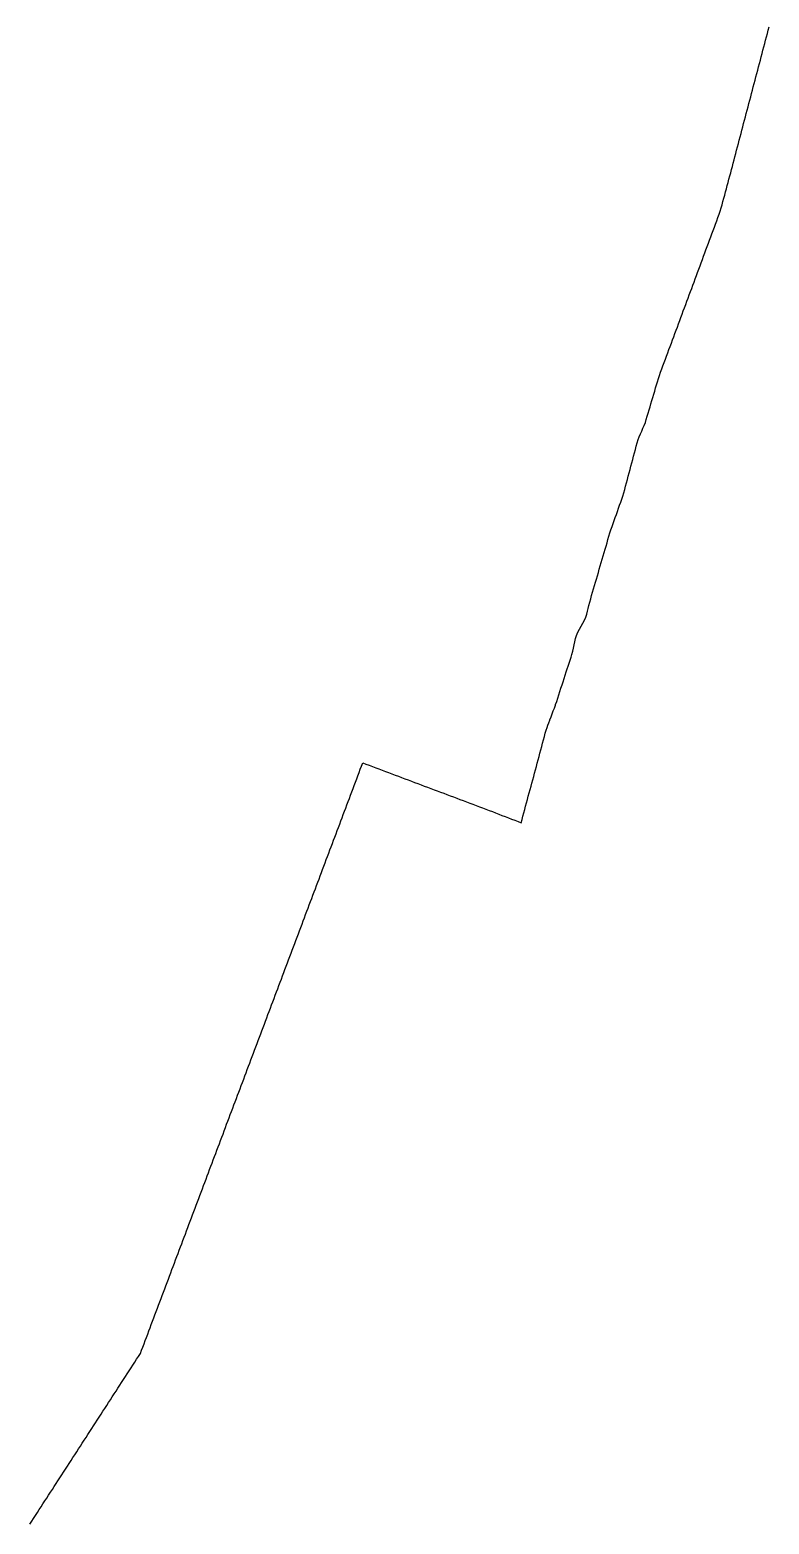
# Model space of a CAD drawing. Header units: inches. Extents: x 130170 to 284068, y 377793 to 804530.
# Drawn here: x 205267 to 207402, y 749863 to 754179 of the extents above; entities that cross this region are included whole.
import ezdxf

# ---------------------------------------------------------------- set-up
doc = ezdxf.new("R2010")
doc.units = ezdxf.units.IN
doc.header["$MEASUREMENT"] = 0
doc.layers.add('muni_il', color=7, linetype='Continuous')

msp = doc.modelspace()

# ---------------------------------------------------------------- linework, layer by layer
at = {"layer": 'muni_il'}
msp.add_lwpolyline([(205266.8, 749862.9), (205272.3, 749871.3), (205277.7, 749879.6), (205283.1, 749888), (205288.5, 749896.3), (205293.9, 749904.7), (205299.3, 749913), (205304.7, 749921.4), (205310.1, 749929.7), (205315.5, 749938.1), (205321, 749946.4), (205326.4, 749954.8), (205331.8, 749963.2), (205337.2, 749971.5), (205342.6, 749979.9), (205348, 749988.2), (205353.4, 749996.6), (205358.8, 750004.9), (205364.2, 750013.3), (205369.6, 750021.6), (205375.1, 750030), (205380.5, 750038.3), (205385.9, 750046.7), (205391.3, 750055), (205396.7, 750063.4), (205402.1, 750071.7), (205407.5, 750080.1), (205412.9, 750088.4), (205418.3, 750096.8), (205423.7, 750105.1), (205429.2, 750113.5), (205434.6, 750121.9), (205440, 750130.2), (205445.4, 750138.6), (205450.8, 750146.9), (205456.2, 750155.3), (205461.6, 750163.6), (205467, 750172), (205472.4, 750180.3), (205477.8, 750188.7), (205483.3, 750197), (205488.7, 750205.4), (205494.1, 750213.7), (205499.5, 750222.1), (205504.9, 750230.4), (205510.3, 750238.8), (205515.7, 750247.1), (205521.1, 750255.5), (205526.5, 750263.9), (205531.9, 750272.2), (205537.4, 750280.6), (205542.8, 750288.9), (205548.2, 750297.3), (205553.6, 750305.6), (205559, 750314), (205564.4, 750322.3), (205569.8, 750330.7), (205575.2, 750339), (205580.6, 750347.4), (205586, 750355.7), (205589.6, 750365.1), (205593.1, 750374.4), (205596.6, 750383.7), (205600.1, 750393), (205603.6, 750402.3), (205607.1, 750411.7), (205610.6, 750421), (205614.1, 750430.3), (205617.6, 750439.6), (205621.1, 750449), (205624.7, 750458.3), (205628.2, 750467.6), (205631.7, 750476.9), (205635.2, 750486.2), (205638.7, 750495.6), (205642.2, 750504.9), (205645.7, 750514.2), (205649.2, 750523.5), (205652.7, 750532.9), (205656.2, 750542.2), (205659.8, 750551.5), (205663.3, 750560.8), (205666.8, 750570.1), (205670.3, 750579.5), (205673.8, 750588.8), (205677.3, 750598.1), (205680.8, 750607.4), (205684.3, 750616.7), (205687.8, 750626.1), (205691.3, 750635.4), (205694.9, 750644.7), (205698.4, 750654), (205701.9, 750663.4), (205705.4, 750672.7), (205708.9, 750682), (205712.4, 750691.3), (205715.9, 750700.6), (205719.4, 750710), (205722.9, 750719.3), (205726.4, 750728.6), (205730, 750737.9), (205733.5, 750747.3), (205737, 750756.6), (205740.5, 750765.9), (205744, 750775.2), (205747.5, 750784.5), (205751, 750793.9), (205754.5, 750803.2), (205758, 750812.5), (205761.5, 750821.8), (205765.1, 750831.2), (205768.6, 750840.5), (205772.1, 750849.8), (205775.6, 750859.1), (205779.1, 750868.4), (205782.6, 750877.8), (205786.1, 750887.1), (205789.6, 750896.4), (205793.1, 750905.7), (205796.6, 750915.1), (205800.2, 750924.4), (205803.7, 750933.7), (205807.2, 750943), (205810.7, 750952.3), (205814.2, 750961.7), (205817.7, 750971), (205821.2, 750980.3), (205824.7, 750989.6), (205828.2, 750998.9), (205831.7, 751008.3), (205835.2, 751017.6), (205838.8, 751026.9), (205842.3, 751036.2), (205845.8, 751045.6), (205849.3, 751054.9), (205852.8, 751064.2), (205856.3, 751073.5), (205859.8, 751082.8), (205863.3, 751092.2), (205866.8, 751101.5), (205870.3, 751110.8), (205873.9, 751120.1), (205877.4, 751129.5), (205880.9, 751138.8), (205884.4, 751148.1), (205887.9, 751157.4), (205891.4, 751166.7), (205894.9, 751176.1), (205898.4, 751185.4), (205901.9, 751194.7), (205905.4, 751204), (205909, 751213.4), (205912.5, 751222.7), (205916, 751232), (205919.5, 751241.3), (205923, 751250.6), (205926.5, 751260), (205930, 751269.3), (205933.5, 751278.6), (205937, 751287.9), (205940.5, 751297.2), (205944.1, 751306.6), (205947.6, 751315.9), (205951.1, 751325.2), (205954.6, 751334.5), (205958.1, 751343.9), (205961.6, 751353.2), (205965.1, 751362.5), (205968.6, 751371.8), (205972.1, 751381.1), (205975.6, 751390.5), (205979.2, 751399.8), (205982.7, 751409.1), (205986.2, 751418.4), (205989.7, 751427.8), (205993.2, 751437.1), (205996.7, 751446.4), (206000.2, 751455.7), (206003.7, 751465), (206007.2, 751474.4), (206010.7, 751483.7), (206014.3, 751493), (206017.8, 751502.3), (206021.3, 751511.7), (206024.8, 751521), (206028.3, 751530.3), (206031.8, 751539.6), (206035.3, 751548.9), (206038.8, 751558.3), (206042.3, 751567.6), (206045.8, 751576.9), (206049.4, 751586.2), (206052.9, 751595.5), (206056.4, 751604.9), (206059.9, 751614.2), (206063.4, 751623.5), (206066.9, 751632.8), (206070.4, 751642.2), (206073.9, 751651.5), (206077.4, 751660.8), (206080.9, 751670.1), (206084.5, 751679.4), (206088, 751688.8), (206091.5, 751698.1), (206095, 751707.4), (206098.5, 751716.7), (206102, 751726.1), (206105.5, 751735.4), (206109, 751744.7), (206112.5, 751754), (206116, 751763.3), (206119.6, 751772.7), (206123.1, 751782), (206126.6, 751791.3), (206130.1, 751800.6), (206133.6, 751810), (206137.1, 751819.3), (206140.6, 751828.6), (206144.1, 751837.9), (206147.6, 751847.2), (206151.1, 751856.6), (206154.6, 751865.9), (206158.2, 751875.2), (206161.7, 751884.5), (206165.2, 751893.9), (206168.7, 751903.2), (206172.2, 751912.5), (206175.7, 751921.8), (206179.2, 751931.1), (206182.7, 751940.5), (206186.2, 751949.8), (206189.7, 751959.1), (206193.3, 751968.4), (206196.8, 751977.7), (206200.3, 751987.1), (206203.8, 751996.4), (206207.3, 752005.7), (206210.8, 752015), (206214.3, 752024.4), (206217.8, 752033.7), (206221.3, 752043), (206224.8, 752052.3), (206228.4, 752061.6), (206237.7, 752058.1), (206247.1, 752054.6), (206256.4, 752051.1), (206265.8, 752047.5), (206275.2, 752044), (206284.5, 752040.5), (206293.9, 752037), (206303.2, 752033.5), (206312.6, 752029.9), (206321.9, 752026.4), (206331.3, 752022.9), (206340.7, 752019.4), (206350, 752015.8), (206359.4, 752012.3), (206368.7, 752008.8), (206378.1, 752005.3), (206387.5, 752001.7), (206396.8, 751998.2), (206406.2, 751994.7), (206415.5, 751991.2), (206424.9, 751987.6), (206434.2, 751984.1), (206443.6, 751980.6), (206453, 751977.1), (206462.3, 751973.6), (206471.7, 751970), (206481, 751966.5), (206490.4, 751963), (206499.8, 751959.5), (206509.1, 751955.9), (206518.5, 751952.4), (206527.8, 751948.9), (206537.2, 751945.4), (206546.5, 751941.8), (206555.9, 751938.3), (206565.3, 751934.8), (206574.6, 751931.3), (206584, 751927.7), (206593.3, 751924.2), (206602.7, 751920.7), (206612, 751917.1), (206621.2, 751913.6), (206630.5, 751910), (206639.7, 751906.5), (206649, 751902.9), (206658.3, 751899.4), (206667.5, 751895.8), (206676.8, 751892.3), (206686, 751888.7), (206688.6, 751898.3), (206691.2, 751907.8), (206693.8, 751917.4), (206696.3, 751927), (206698.9, 751936.5), (206701.5, 751946.1), (206704.1, 751955.6), (206706.6, 751965.2), (206709.2, 751974.8), (206711.8, 751984.3), (206714.4, 751993.9), (206716.9, 752003.4), (206719.5, 752013), (206722.1, 752022.6), (206724.7, 752032.1), (206727.2, 752041.7), (206729.8, 752051.2), (206732.4, 752060.8), (206735, 752070.4), (206737.5, 752079.9), (206740.1, 752089.5), (206742.7, 752099.1), (206745.3, 752108.6), (206747.8, 752118.2), (206750.4, 752127.7), (206753, 752137.3), (206755.6, 752146.9), (206758.1, 752156.4), (206760.7, 752163.5), (206763.4, 752170.5), (206766, 752177.5), (206768.6, 752184.5), (206769.1, 752186.1), (206772.3, 752194.6), (206775.5, 752203), (206778.7, 752211.4), (206781.8, 752219.9), (206785, 752228.3), (206785.4, 752229.7), (206788.5, 752239.2), (206791.6, 752248.6), (206794.6, 752258.1), (206797.7, 752267.6), (206800.8, 752277), (206803.9, 752286.5), (206807, 752296), (206810, 752305.4), (206813.1, 752314.9), (206816.2, 752324.4), (206818.9, 752332.8), (206821.7, 752341.2), (206824.4, 752349.6), (206827.2, 752358), (206829.9, 752366.4), (206832.6, 752374.9), (206834.8, 752384), (206836.9, 752393.2), (206839, 752402.4), (206841.1, 752411.6), (206843.2, 752420.8), (206845.3, 752429.9), (206850, 752438.7), (206854.6, 752447.5), (206859.3, 752456.3), (206863.9, 752465), (206868.6, 752473.8), (206873.2, 752482.6), (206875.2, 752491), (206877.2, 752499.4), (206879.1, 752507.7), (206881.1, 752516.1), (206883.9, 752525.7), (206886.7, 752535.2), (206889.4, 752544.8), (206892.2, 752554.3), (206895, 752563.9), (206897.8, 752573.4), (206900.5, 752583), (206903.3, 752592.5), (206906.1, 752602), (206908.9, 752611.6), (206911.7, 752621.1), (206914.4, 752630.7), (206917.2, 752640.2), (206920, 752649.8), (206922.8, 752659.3), (206925.5, 752668.9), (206928.3, 752678.4), (206931.1, 752687.9), (206933.9, 752697.5), (206936.7, 752707), (206939.4, 752716.6), (206942.2, 752726.1), (206945.3, 752734.9), (206948.5, 752743.8), (206951.6, 752752.6), (206954.8, 752761.4), (206957.9, 752770.3), (206961, 752779.1), (206964.2, 752787.9), (206967.3, 752796.8), (206970.4, 752805.6), (206973.6, 752814.4), (206976.7, 752823.2), (206979.8, 752832.1), (206982.4, 752841.7), (206985, 752851.3), (206987.5, 752860.9), (206990.1, 752870.5), (206992.7, 752880.1), (206995.3, 752889.7), (206997.8, 752899.2), (207000.4, 752908.8), (207003, 752918.4), (207005.5, 752928), (207008.1, 752937.6), (207010.7, 752947.2), (207013.3, 752956.8), (207015.8, 752966.4), (207018.4, 752976), (207021, 752985.6), (207023.5, 752995.2), (207027.1, 753003.4), (207030.6, 753011.7), (207034.1, 753019.9), (207037.7, 753028.1), (207041.2, 753036.4), (207044.7, 753044.6), (207047.4, 753053.7), (207050.1, 753062.7), (207052.8, 753071.8), (207055.5, 753080.9), (207058.2, 753089.9), (207060.9, 753099), (207063.6, 753108.1), (207066.3, 753117.2), (207069, 753126.2), (207071.7, 753135.3), (207074.4, 753144.4), (207077.1, 753153.4), (207079.8, 753162.5), (207082.5, 753171.6), (207085.2, 753180.6), (207088.7, 753189.9), (207092.1, 753199.2), (207095.6, 753208.6), (207099, 753217.9), (207102.5, 753227.2), (207106, 753236.5), (207109.4, 753245.8), (207112.9, 753255.1), (207116.3, 753264.4), (207119.8, 753273.7), (207123.2, 753283), (207126.7, 753292.3), (207130.1, 753301.6), (207133.6, 753310.9), (207137.1, 753320.2), (207140.5, 753329.5), (207144, 753338.8), (207147.4, 753348.1), (207150.9, 753357.4), (207154.3, 753366.7), (207157.8, 753376), (207161.2, 753385.3), (207164.7, 753394.6), (207168.2, 753403.9), (207171.6, 753413.2), (207175.1, 753422.5), (207178.5, 753431.8), (207182, 753441.1), (207185.4, 753450.4), (207188.8, 753459.7), (207192.3, 753469), (207195.7, 753478.3), (207199.2, 753487.6), (207202.6, 753496.9), (207206.1, 753506.2), (207209.5, 753515.5), (207212.9, 753524.9), (207216.4, 753534.2), (207219.8, 753543.5), (207223.3, 753552.8), (207226.7, 753562.1), (207230.1, 753571.4), (207233.6, 753580.7), (207237, 753590), (207240.5, 753599.3), (207243.9, 753608.6), (207247.4, 753617.9), (207250.8, 753627.2), (207254.2, 753636.6), (207257.7, 753645.9), (207261.1, 753655.2), (207263.7, 753664.4), (207266.2, 753673.6), (207268.7, 753682.9), (207271.3, 753692.1), (207273.8, 753701.3), (207276.3, 753710.6), (207278.8, 753719.8), (207281.4, 753729), (207283.8, 753738.2), (207286.2, 753747.5), (207288.7, 753756.7), (207291.1, 753765.9), (207293.5, 753775.1), (207296, 753784.3), (207298.4, 753793.6), (207300.8, 753802.8), (207303.3, 753812), (207305.8, 753821.6), (207308.3, 753831.2), (207310.9, 753840.8), (207313.4, 753850.5), (207315.9, 753860.1), (207318.5, 753869.7), (207321, 753879.3), (207323.5, 753888.9), (207326.1, 753898.5), (207328.6, 753908.2), (207331.2, 753917.8), (207333.7, 753927.4), (207336.2, 753937), (207338.8, 753946.6), (207341.3, 753956.2), (207343.8, 753965.8), (207346.4, 753975.5), (207348.9, 753985.1), (207351.4, 753994.7), (207354, 754004.3), (207356.5, 754013.9), (207359, 754023.5), (207361.6, 754033.2), (207364.1, 754042.8), (207366.6, 754052.4), (207369.2, 754062), (207371.7, 754071.6), (207374.3, 754081.2), (207376.8, 754090.8), (207379.3, 754100.5), (207381.9, 754110.1), (207384.4, 754119.7), (207386.9, 754129.3), (207389.5, 754138.9), (207392, 754148.5), (207394.5, 754158.2), (207397.1, 754167.8), (207399.6, 754177.4), (207402.1, 754187)], dxfattribs=at)

doc.saveas('drawing.dxf')
